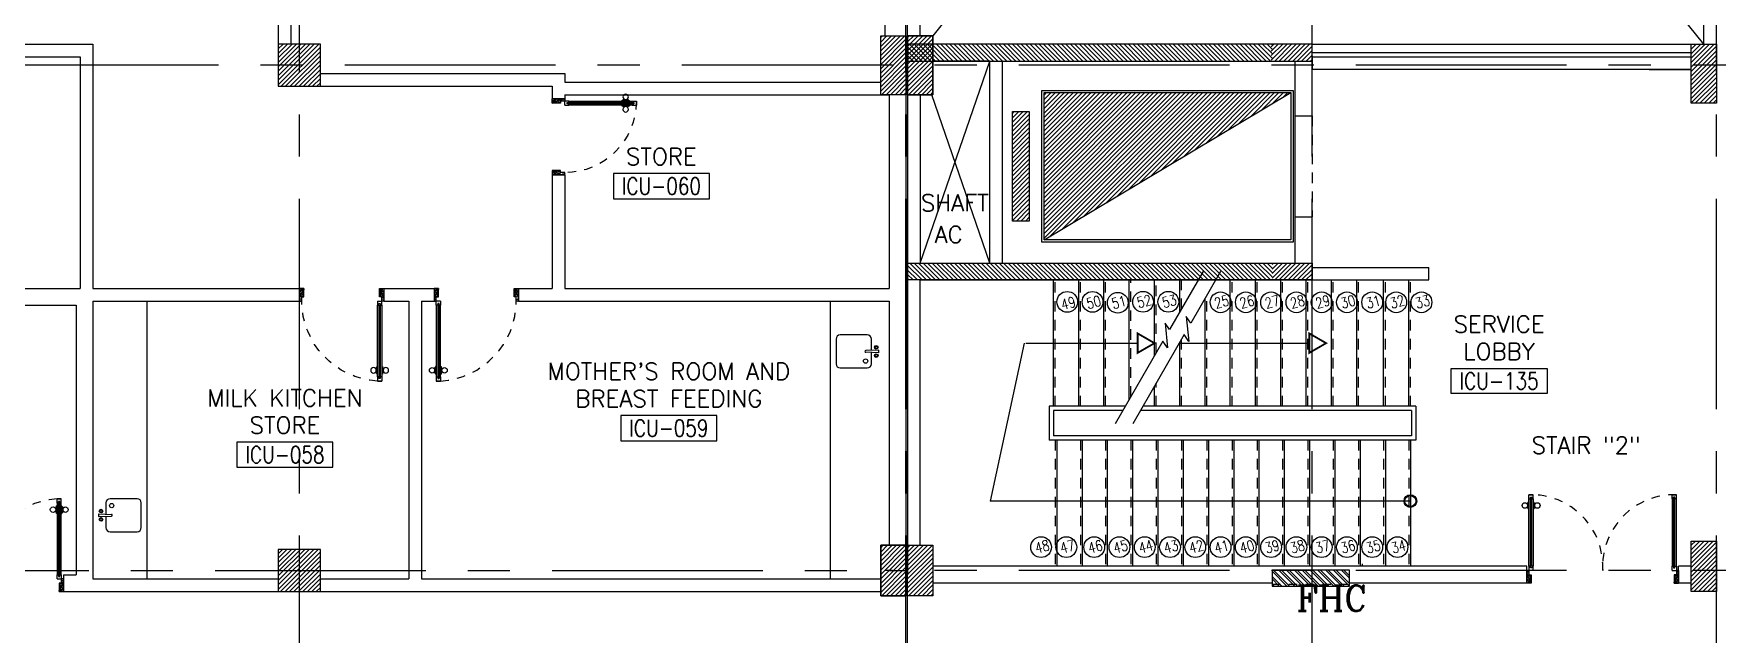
# Model space of a CAD drawing. Extents: x 276011.4 to 276105.3, y 57291.9 to 57371.4.
# Drawn here: x 276042.42 to 276062.41, y 57329.23 to 57336.36 of the extents above; entities that cross this region are included whole.
import ezdxf
from ezdxf.enums import TextEntityAlignment as Align

# ---------------------------------------------------------------- set-up
doc = ezdxf.new("R2010")
doc.units = 0
doc.header["$MEASUREMENT"] = 0
for name, pattern in [('CENTERX2', [4, 2.5, -0.5, 0.5, -0.5]), ('HIDDEN', [0.375, 0.25, -0.125]), ('HIDDEN2', [0.1875, 0.125, -0.0625])]:
    doc.linetypes.add(name, pattern=pattern)
doc.layers.get('0').update_dxf_attribs({"color": 11, "linetype": 'CONTINUOUS'})
for name, color, linetype in [('AXES', 11, 'CENTERX2'), ('COL', 11, 'CONTINUOUS'), ('DOOR', 11, 'CONTINUOUS'), ('FHC', 11, 'CONTINUOUS'), ('HAT', 11, 'CONTINUOUS'), ('HIDDEN', 11, 'HIDDEN2'), ('INSUL', 11, 'CONTINUOUS'), ('LIFTS', 11, 'CONTINUOUS'), ('NON-MEDICAL', 11, 'CONTINUOUS'), ('RM-BOX', 11, 'CONTINUOUS'), ('RM-NAME', 11, 'CONTINUOUS'), ('RM-NO', 11, 'CONTINUOUS'), ('ROOF', 11, 'CONTINUOUS'), ('SHAFT', 11, 'CONTINUOUS'), ('STR', 11, 'CONTINUOUS'), ('WALL', 11, 'CONTINUOUS')]:
    doc.layers.add(name, color=color, linetype=linetype)
doc.styles.add('ROMANC', font='romanc', dxfattribs={"height": 0.1})
doc.styles.add('ROMANS', font='ROMANS.shx', dxfattribs={"width": 0.6})
pattern_1 = [(135, (276353.31168, 57274.97192), (0.0265165043, 0.0265165043), [])]
pattern_2 = [(45, (0, 0), (-0.0265165042945, 0.0265165042945), [])]

# ---------------------------------------------------------------- blocks, each defined once
blk = doc.blocks.new('*X17')
at = {"color": 0}
for p, q in [((84179, 155509), (84660, 155990)), ((84179, 155562), (84607, 155990)), ((84179, 155615), (84554, 155990)), ((84179, 155668), (84501, 155990)), ((84179, 155721), (84448, 155990)), ((84179, 155774), (84395, 155990)), ((84179, 155827), (84342, 155990)), ((84179, 155880), (84289, 155990)), ((84179, 155933), (84236, 155990)), ((84179, 155986), (84183, 155990)), ((84213, 155490), (84679, 155956)), ((84266, 155490), (84679, 155903)), ((84319, 155490), (84679, 155850)), ((84372, 155490), (84679, 155796)), ((84426, 155490), (84679, 155743)), ((84479, 155490), (84679, 155690)), ((84532, 155490), (84679, 155637)), ((84585, 155490), (84679, 155584)), ((84638, 155490), (84679, 155531))]:
    blk.add_line(p, q, dxfattribs=at)
blk = doc.blocks.new('COL50')
at = {"layer": 'COL'}
blk.add_lwpolyline([(-250, 250), (-250, -250), (250, -250), (250, 250)], close=True, dxfattribs=at)
blk = doc.blocks.new('*X19')
at = {"color": 0}
for p, q in [((84179, 149516), (84653, 149990)), ((84179, 149569), (84600, 149990)), ((84179, 149622), (84547, 149990)), ((84179, 149675), (84494, 149990)), ((84179, 149728), (84441, 149990)), ((84179, 149781), (84388, 149990)), ((84179, 149834), (84335, 149990)), ((84179, 149887), (84282, 149990)), ((84179, 149940), (84229, 149990)), ((84206, 149490), (84679, 149963)), ((84259, 149490), (84679, 149910)), ((84312, 149490), (84679, 149857)), ((84365, 149490), (84679, 149804)), ((84418, 149490), (84679, 149751)), ((84471, 149490), (84679, 149698)), ((84524, 149490), (84679, 149645)), ((84577, 149490), (84679, 149592)), ((84630, 149490), (84679, 149539))]:
    blk.add_line(p, q, dxfattribs=at)
blk = doc.blocks.new('RM1')
at = {"layer": 'RM-BOX'}
blk.add_lwpolyline([(570, -200), (-570, -200), (-570, -500), (570, -500)], close=True, dxfattribs=at)
at = {"layer": 'RM-NAME', "style": 'ROMANS'}
for tag, p in [('ROOMNAME1', (0, 324)), ('ROOMNAME2', (0, 0))]:
    blk.add_attdef(tag, text='', height=200, dxfattribs=at).set_placement(p, align=Align.MIDDLE)
at = {"layer": 'RM-NO', "style": 'ROMANS', "width": 0.8}
blk.add_attdef('ROOMNO', text='', height=200, dxfattribs=at).set_placement((0, -350), align=Align.MIDDLE)
blk = doc.blocks.new('A$C272A55A0')
at = {"layer": 'DOOR', "color": 0, "linetype": 'ByBlock'}
for p, q in [((0, 900), (0, 1050)), ((50, 1050), (0, 1050)), ((50, 950), (50, 1050)), ((1750, 950), (1750, 1050)), ((1750, 1050), (1800, 1050)), ((1800, 1050), (1800, 900)), ((0, 900), (25, 900)), ((25, 950), (50, 950)), ((25, 900), (25, 950)), ((75, 900), (25, 900)), ((25, 850), (25, 900)), ((42, 850), (25, 850)), ((58, 870), (42, 870)), ((42, 870), (42, 850)), ((58, 850), (58, 870)), ((75, 850), (58, 850)), ((75, 900), (75, 850)), ((1725, 900), (1775, 900)), ((1725, 900), (1725, 850)), ((1725, 850), (1742, 850)), ((1742, 870), (1758, 870)), ((1742, 850), (1742, 870)), ((1775, 950), (1750, 950)), ((1758, 870), (1758, 850)), ((1758, 850), (1775, 850)), ((1775, 900), (1775, 950)), ((1800, 900), (1775, 900)), ((1775, 850), (1775, 900)), ((25, 50), (42, 50)), ((25, 50), (25, 0)), ((25, 0), (75, 0)), ((75, 0), (25, 0)), ((42, 50), (42, 30)), ((42, 30), (58, 30)), ((58, 50), (75, 50)), ((58, 50), (58, 30)), ((75, 50), (75, 0)), ((1718, 160), (1709, 160)), ((1709, 95), (1709, 160)), ((1718, 95), (1709, 95)), ((1725, 173), (1718, 173)), ((1718, 173), (1718, 83)), ((1718, 95), (1718, 160)), ((1725, 83), (1718, 83)), ((1742, 50), (1725, 50)), ((1725, 50), (1725, 0)), ((1775, 0), (1725, 0)), ((1725, 0), (1775, 0)), ((1742, 50), (1742, 30)), ((1758, 30), (1742, 30)), ((1775, 50), (1758, 50)), ((1758, 50), (1758, 30)), ((1775, 173), (1782, 173)), ((1775, 83), (1782, 83)), ((1775, 50), (1775, 0)), ((1782, 173), (1782, 83)), ((1782, 160), (1791, 160)), ((1782, 95), (1782, 160)), ((1782, 95), (1791, 95)), ((1791, 95), (1791, 160))]:
    blk.add_line(p, q, dxfattribs=at)
at = {"layer": 'DOOR', "color": 9, "linetype": 'ByBlock'}
for p, q in [((50, 1050), (0, 1010)), ((50, 1050), (0, 937)), ((50, 1050), (37, 950)), ((1750, 1050), (1800, 1010)), ((1750, 1050), (1800, 937)), ((1750, 1050), (1763, 950))]:
    blk.add_line(p, q, dxfattribs=at)
at = {"layer": 'DOOR', "linetype": 'ByBlock'}
for p, q in [((25, 850), (25, 50)), ((42, 850), (42, 50)), ((58, 850), (58, 50)), ((75, 50), (75, 850)), ((1725, 50), (1725, 850)), ((1742, 850), (1742, 50)), ((1758, 850), (1758, 50)), ((1775, 850), (1775, 50))]:
    blk.add_line(p, q, dxfattribs=at)
at = {"layer": 'DOOR', "color": 0, "linetype": 'ByBlock'}
for centre in [(1676, 128), (1824, 128)]:
    blk.add_circle(centre, 32.4, dxfattribs=at)
at = {"layer": 'DOOR', "color": 9, "linetype": 'ByBlock'}
for centre, radius, start, end in [((50, 1050), 54.4, 203.2074, 270), ((50, 1050), 34.4, 180, 270), ((50, 1050), 14.4, 180, 270), ((1750, 1050), 14.4, 270, 0), ((1750, 1050), 34.4, 270, 0), ((1750, 1050), 54.4, 270, 336.7926), ((50, 1050), 74.4, 227.7764, 270), ((50, 1050), 94.4, 238.0182, 270), ((50, 1050), 114, 244.0838, 257.3774), ((50, 1050), 134, 248.1598, 259.28), ((50, 1050), 154, 251.1053, 256.2858), ((1750, 1050), 74.4, 270, 312.2236), ((1750, 1050), 94.4, 270, 301.9818), ((1750, 1050), 114, 282.6226, 295.9162), ((1750, 1050), 134, 280.72, 291.8402), ((1750, 1050), 154, 283.7142, 288.8947)]:
    blk.add_arc(centre, radius, start, end, dxfattribs=at)
at = {"layer": 'DOOR', "linetype": 'HIDDEN', "ltscale": 0.5}
for centre, start, end in [((50, 851), 268.3174, 3.2965), ((1750, 851), 176.7035, 271.6826)]:
    blk.add_arc(centre, 851, start, end, dxfattribs=at)
at = {"layer": 'WALL', "linetype": 'ByBlock'}
blk.add_line((1800, 900), (1800, 1050), dxfattribs=at)
blk = doc.blocks.new('DOOR90')
at = {"layer": 'DOOR', "color": 0, "linetype": 'ByBlock'}
for p, q in [((-150, 0), (-150, -25)), ((-150, 0), (0, 0)), ((0, -50), (0, 0)), ((-1000, -25), (-1000, -75)), ((-1000, -75), (-1000, -25)), ((-950, -25), (-1000, -25)), ((-950, -75), (-1000, -75)), ((-970, -42), (-970, -58)), ((-950, -42), (-970, -42)), ((-950, -58), (-970, -58)), ((-950, -25), (-950, -42)), ((-950, -58), (-950, -75)), ((-918, -25), (-918, -18)), ((-828, -18), (-918, -18)), ((-918, -75), (-918, -82)), ((-828, -82), (-918, -82)), ((-905, -18), (-905, -9)), ((-905, -9), (-840, -9)), ((-905, -18), (-840, -18)), ((-905, -82), (-905, -91)), ((-905, -82), (-840, -82)), ((-905, -91), (-840, -91)), ((-840, -18), (-840, -9)), ((-840, -82), (-840, -91)), ((-828, -25), (-828, -18)), ((-828, -75), (-828, -82)), ((-200, -42), (-200, -25)), ((-200, -25), (-150, -25)), ((-180, -42), (-200, -42)), ((-200, -75), (-200, -58)), ((-200, -58), (-180, -58)), ((-150, -75), (-200, -75)), ((-180, -58), (-180, -42)), ((-150, -75), (-150, -25)), ((-150, -25), (-100, -25)), ((-100, -25), (-100, -50)), ((-100, -50), (0, -50)), ((-150, -900), (-150, -875)), ((-150, -875), (-100, -875)), ((0, -900), (-150, -900)), ((-150, -900), (0, -900)), ((-100, -850), (0, -850)), ((-100, -875), (-100, -850)), ((0, -850), (0, -900))]:
    blk.add_line(p, q, dxfattribs=at)
at = {"layer": 'DOOR', "color": 9, "linetype": 'ByBlock'}
for p, q in [((0, -50), (-114, 0)), ((0, -50), (-40, 0)), ((0, -50), (-100, -37)), ((0, -850), (-114, -900)), ((0, -850), (-100, -863)), ((0, -850), (-40, -900))]:
    blk.add_line(p, q, dxfattribs=at)
at = {"layer": 'DOOR', "linetype": 'ByBlock'}
for p, q in [((-200, -25), (-950, -25)), ((-200, -42), (-950, -42)), ((-200, -58), (-950, -58)), ((-950, -75), (-200, -75))]:
    blk.add_line(p, q, dxfattribs=at)
at = {"layer": 'DOOR', "color": 0, "linetype": 'ByBlock'}
for centre in [(-873, 24), (-873, -124)]:
    blk.add_circle(centre, 32.4, dxfattribs=at)
at = {"layer": 'DOOR', "color": 9, "linetype": 'ByBlock'}
for centre, radius, start, end in [((0, -50), 154, 161.1053, 166.2858), ((0, -50), 134, 158.1598, 169.28), ((0, -50), 94.4, 148.0182, 180), ((0, -50), 74.4, 137.7764, 180), ((0, -50), 114, 154.0838, 167.3774), ((0, -50), 54.4, 113.2074, 180), ((0, -50), 34.4, 90, 180), ((0, -50), 14.4, 90, 180), ((0, -850), 154, 193.7142, 198.8947), ((0, -850), 134, 190.72, 201.8402), ((0, -850), 94.4, 180, 211.9818), ((0, -850), 74.4, 180, 222.2236), ((0, -850), 54.4, 180, 246.7926), ((0, -850), 34.4, 180, 270), ((0, -850), 14.4, 180, 270)]:
    blk.add_arc(centre, radius, start, end, dxfattribs=at)
at = {"layer": 'DOOR', "linetype": 'HIDDEN', "ltscale": 0.5}
blk.add_arc((-150, -25), 850, 180, 270, dxfattribs=at)
blk = doc.blocks.new('C5V')
at = {"layer": 'HAT'}
h = blk.add_hatch(dxfattribs=at)
h.set_pattern_fill('ANSI31', color=256, scale=300, style=0)
h.set_pattern_definition([(45, (-249196.182, -54711.005), (-26.5165043, 26.5165043), [])])
h.paths.add_polyline_path([(-20, 600), (-320, 600), (-320, 300), (-20, 300)])
h.paths.add_polyline_path([(-20, 300), (-320, 300), (-320, 0), (-20, 0)])
h = blk.add_hatch(dxfattribs=at)
h.set_pattern_fill('ANSI31', color=256, scale=300, style=0)
h.set_pattern_definition([(45, (-248876.182, -54711.005), (-26.5165043, 26.5165043), [])])
h.paths.add_polyline_path([(300, 600), (0, 600), (0, 300), (300, 300)])
h.paths.add_polyline_path([(300, 300), (0, 300), (0, 0), (300, 0)])
at = {"layer": 'COL'}
for points in [[(-20, 600), (-20, 0), (-320, 0), (-320, 600)], [(300, 600), (300, 0), (0, 0), (0, 600)]]:
    blk.add_lwpolyline(points, close=True, dxfattribs=at)
blk = doc.blocks.new('C11')
at = {"layer": 'HAT'}
h = blk.add_hatch(dxfattribs=at)
h.set_pattern_fill('ANSI31', color=256, scale=300, style=0)
h.set_pattern_definition([(45, (-248556.182, -75061.005), (-26.5165043, 26.5165043), [])])
h.paths.add_polyline_path([(300, 700), (0, 700), (0, 350), (300, 350)])
h.paths.add_polyline_path([(300, 350), (0, 350), (0, 0), (300, 0)])
at = {"layer": 'COL'}
blk.add_lwpolyline([(300, 700), (300, 0), (0, 0), (0, 700)], close=True, dxfattribs=at)
blk = doc.blocks.new('C11D')
at = {"layer": 'COL', "linetype": 'ByBlock'}
for p in [(-320, 0), (0, 0)]:
    blk.add_blockref('C11', p, dxfattribs=at)
blk = doc.blocks.new('DOOR-10')
at = {"layer": 'DOOR', "color": 0, "linetype": 'ByBlock'}
for p, q in [((-83, 1005), (-92, 1005)), ((-92, 1005), (-92, 940)), ((-76, 1018), (-83, 1018)), ((-83, 928), (-83, 1018)), ((-83, 1005), (-83, 940)), ((-26, 1100), (-76, 1100)), ((-76, 1100), (-26, 1100)), ((-76, 1050), (-76, 1100)), ((-59, 1050), (-76, 1050)), ((-43, 1070), (-59, 1070)), ((-59, 1050), (-59, 1070)), ((-43, 1050), (-43, 1070)), ((-26, 1050), (-43, 1050)), ((-26, 1050), (-26, 1100)), ((-26, 1018), (-18, 1018)), ((-18, 928), (-18, 1018)), ((-18, 1005), (-9, 1005)), ((-18, 1005), (-18, 940)), ((-9, 1005), (-9, 940)), ((-83, 940), (-92, 940)), ((-76, 928), (-83, 928)), ((-26, 928), (-18, 928)), ((-18, 940), (-9, 940)), ((-76, 200), (-59, 200)), ((-76, 150), (-76, 200)), ((-59, 200), (-59, 180)), ((-43, 200), (-26, 200)), ((-43, 180), (-43, 200)), ((-26, 200), (-26, 150)), ((-1001, 0), (-1001, 150)), ((-1001, 150), (-976, 150)), ((-1001, 150), (-1001, 0)), ((-951, 0), (-1001, 0)), ((-976, 150), (-976, 100)), ((-976, 100), (-951, 100)), ((-951, 100), (-951, 0)), ((-76, 150), (-26, 150)), ((-59, 180), (-43, 180)), ((-51, 100), (-51, 0)), ((-26, 100), (-51, 100)), ((-51, 0), (-1, 0)), ((-1, 150), (-26, 150)), ((-26, 150), (-26, 100))]:
    blk.add_line(p, q, dxfattribs=at)
at = {"layer": 'DOOR', "linetype": 'ByBlock'}
for p, q in [((-76, 1050), (-76, 200)), ((-59, 200), (-59, 1050)), ((-43, 200), (-43, 1050)), ((-26, 200), (-26, 1050))]:
    blk.add_line(p, q, dxfattribs=at)
at = {"layer": 'DOOR', "color": 9, "linetype": 'ByBlock'}
for p, q in [((-951, 0), (-1001, 114)), ((-951, 0), (-1001, 40)), ((-951, 0), (-964, 100)), ((-51, 0), (-1, 114)), ((-51, 0), (-37, 100)), ((-51, 0), (-1, 40)), ((-1, 0), (-1, 150))]:
    blk.add_line(p, q, dxfattribs=at)
at = {"layer": 'DOOR', "color": 0, "linetype": 'ByBlock'}
for centre in [(-124, 973), (23, 973)]:
    blk.add_circle(centre, 32.4, dxfattribs=at)
at = {"layer": 'DOOR', "linetype": 'HIDDEN', "ltscale": 0.5}
blk.add_arc((-23, 149), 952, 93.1482, 179.9482, dxfattribs=at)
at = {"layer": 'DOOR', "color": 9, "linetype": 'ByBlock'}
for centre, radius, start, end in [((-951, 0), 154, 103.7142, 108.8947), ((-951, 0), 134, 100.72, 111.8402), ((-951, 0), 94.4, 90, 121.9818), ((-951, 0), 74.4, 90, 132.2236), ((-951, 0), 54.4, 90, 156.7926), ((-951, 0), 34.4, 90, 180), ((-951, 0), 14.4, 90, 180), ((-51, 0), 94.4, 58.0182, 90), ((-51, 0), 74.4, 47.7764, 90), ((-51, 0), 54.4, 23.2074, 90), ((-51, 0), 34.4, 0, 90), ((-51, 0), 14.4, 0, 90), ((-51, 0), 134, 68.1598, 79.28), ((-51, 0), 114, 64.0838, 77.3774), ((-51, 0), 154, 71.1053, 76.2858)]:
    blk.add_arc(centre, radius, start, end, dxfattribs=at)

msp = doc.modelspace()

# ---------------------------------------------------------------- hatches: boundary and pattern name
at = {"layer": 'FHC', "linetype": 'ByBlock', "ltscale": 0.3}
h = msp.add_hatch(dxfattribs=at)
h.set_pattern_fill('ANSI32', color=11, scale=175, style=0)
h.set_pattern_definition([(135, (276290.23668, 57298.74692), (0.046403883, 0.046403883), []), (135, (276290.205745, 57298.74692), (0.046403883, 0.046403883), [])])
h.paths.add_polyline_path([(276057.1205, 57329.7979), (276057.1205, 57329.9879), (276058.0405, 57329.9879), (276058.0405, 57329.7979)])
h.paths.add_polyline_path([(276058.2531, 57329.3768), (276058.2531, 57329.7976), (276057.9906, 57329.7976), (276057.9906, 57329.3768)], flags=9)
at = {"layer": 'HAT'}
h = msp.add_hatch(dxfattribs=at)
h.set_pattern_fill('ANSI31', color=256, scale=0.3, style=0)
h.set_pattern_definition(pattern_1)
h.paths.add_polyline_path([(276057.1205, 57336.2329), (276057.1205, 57336.0329), (276052.7955, 57336.0329), (276052.7955, 57336.2329)])
h = msp.add_hatch(dxfattribs=at)
h.set_pattern_fill('ANSI31', color=256, scale=0.3, style=0)
h.set_pattern_definition(pattern_2)
h.paths.add_polyline_path([(276057.5955, 57336.2329), (276057.1112, 57336.2329), (276057.1112, 57336.0329), (276057.5955, 57336.0329), (276057.5955, 57336.0937)])
h = msp.add_hatch(dxfattribs=at)
h.set_pattern_fill('ANSI31', color=256, scale=0.3, style=0)
h.set_pattern_definition(pattern_2)
h.paths.add_polyline_path([(276055.1955, 57335.6579), (276054.4143, 57335.6579), (276054.4143, 57334.7829), (276055.1955, 57334.7829)])
h.paths.add_polyline_path([(276056.3955, 57335.6579), (276055.1955, 57335.6579), (276055.1955, 57334.7829), (276055.8792, 57334.7829), (276056.3955, 57335.091)])
h.paths.add_polyline_path([(276055.1955, 57334.7829), (276054.4143, 57334.7829), (276054.4143, 57333.9088), (276055.1955, 57334.3749)])
h.paths.add_polyline_path([(276055.8792, 57334.7829), (276055.1955, 57334.7829), (276055.1955, 57334.3749)])
h.paths.add_polyline_path([(276057.3455, 57335.6579), (276056.3955, 57335.6579), (276056.3955, 57335.091)])
h.paths.add_polyline_path([(276056.0342, 57334.6744), (276056.0342, 57334.9915), (276056.2142, 57334.9915), (276056.2142, 57334.6744)], flags=9)
h = msp.add_hatch(dxfattribs=at)
h.set_pattern_fill('ANSI31', color=256, scale=0.3, style=0)
h.set_pattern_definition(pattern_2)
h.paths.add_polyline_path([(276054.2393, 57334.7829), (276054.0393, 57334.7829), (276054.0393, 57334.1329), (276054.2393, 57334.1329)])
h.paths.add_polyline_path([(276054.2393, 57335.4329), (276054.0393, 57335.4329), (276054.0393, 57334.7829), (276054.2393, 57334.7829)])
h = msp.add_hatch(dxfattribs=at)
h.set_pattern_fill('ANSI31', color=256, scale=0.3, style=0)
h.set_pattern_definition(pattern_1)
h.paths.add_polyline_path([(276052.7955, 57333.4329), (276052.7955, 57333.6329), (276057.1205, 57333.6329), (276057.1205, 57333.4329)])
h = msp.add_hatch(dxfattribs=at)
h.set_pattern_fill('ANSI31', color=256, scale=0.3, style=0)
h.set_pattern_definition(pattern_2)
h.paths.add_polyline_path([(276057.5955, 57333.6329), (276057.1221, 57333.6329), (276057.1221, 57333.5829), (276057.5955, 57333.5829)])
h.paths.add_polyline_path([(276057.5955, 57333.5829), (276057.1221, 57333.5829), (276057.1221, 57333.4329), (276057.5955, 57333.4329)])
h = msp.add_hatch(dxfattribs=at)
h.set_pattern_fill('ANSI31', color=256, scale=0.3, style=0)
h.set_pattern_definition([(45, (275761.559317, 57274.97192), (-0.0265165043, 0.0265165043), [])])
h.paths.add_polyline_path([(276062.3955, 57330.3329), (276062.0955, 57330.3329), (276062.0955, 57329.9829), (276062.3955, 57329.9829)])
h.paths.add_polyline_path([(276062.3955, 57329.9829), (276062.0955, 57329.9829), (276062.0955, 57329.7329), (276062.3955, 57329.7329)])

# ---------------------------------------------------------------- linework, layer by layer
at = {"layer": 'AXES'}
for p, q in [((276057.5955, 57291.8986), (276057.5955, 57370.7113)), ((276052.7755, 57291.8986), (276052.7755, 57370.3613)), ((276052.7955, 57291.8986), (276052.7955, 57370.3613)), ((276062.3955, 57291.8986), (276062.3955, 57370.3613)), ((276045.5755, 57291.8986), (276045.5755, 57352.4829)), ((276104.6155, 57335.9829), (276036.5755, 57335.9829)), ((276104.6155, 57335.9829), (276052.5255, 57335.9829)), ((276036.5755, 57329.9829), (276052.7755, 57329.9829)), ((276104.6155, 57329.9829), (276052.5255, 57329.9829))]:
    msp.add_line(p, q, dxfattribs=at)
at = {"layer": 'COL'}
for points in [[(276052.7955, 57336.2329), (276052.7955, 57336.0329), (276057.5955, 57336.0329), (276057.5955, 57336.2329)], [(276057.5955, 57333.4329), (276052.7955, 57333.4329), (276052.7955, 57333.6329), (276057.5955, 57333.6329)], [(276062.3955, 57330.3329), (276062.3955, 57329.7329), (276062.0955, 57329.7329), (276062.0955, 57330.3329)]]:
    msp.add_lwpolyline(points, close=True, dxfattribs=at)
at = {"layer": 'FHC', "color": 250, "linetype": 'HIDDEN', "ltscale": 0.25}
msp.add_line((276057.1205, 57329.8229), (276058.0405, 57329.8229), dxfattribs=at)
at = {"layer": 'FHC', "linetype": 'ByBlock', "ltscale": 0.3}
msp.add_lwpolyline([(276058.0405, 57329.9879), (276057.1205, 57329.9879), (276057.1205, 57329.7979), (276058.0405, 57329.7979)], close=True, dxfattribs=at)
at = {"layer": 'HIDDEN'}
msp.add_line((276057.5955, 57335.3829), (276057.5955, 57334.1829), dxfattribs=at)
at = {"layer": 'INSUL'}
for p, q in [((276057.5955, 57336.1329), (276062.0955, 57336.1329)), ((276057.5955, 57336.0829), (276062.0955, 57336.0829))]:
    msp.add_line(p, q, dxfattribs=at)
at = {"layer": 'LIFTS'}
for p, q in [((276054.3893, 57333.8829), (276054.3893, 57335.6829)), ((276054.3893, 57335.6829), (276057.3705, 57335.6829)), ((276054.4143, 57333.9079), (276054.4143, 57335.6579)), ((276054.4143, 57335.6579), (276057.3455, 57335.6579)), ((276054.4143, 57333.9088), (276057.3455, 57335.6579)), ((276057.3455, 57335.6579), (276057.3455, 57333.9079)), ((276057.3705, 57335.6829), (276057.3705, 57333.8829)), ((276057.3955, 57334.1829), (276057.3955, 57335.3829)), ((276057.3705, 57333.8829), (276054.3893, 57333.8829)), ((276057.3455, 57333.9079), (276054.4143, 57333.9079))]:
    msp.add_line(p, q, dxfattribs=at)
msp.add_lwpolyline([(276054.2393, 57334.1329), (276054.0393, 57334.1329), (276054.0393, 57335.4329), (276054.2393, 57335.4329)], close=True, dxfattribs=at)
at = {"layer": 'NON-MEDICAL'}
for p, q in [((276043.7659, 57333.1829), (276043.7659, 57329.8829)), ((276051.875, 57333.1829), (276051.875, 57329.8829)), ((276051.9453, 57332.7309), (276051.9453, 57332.438)), ((276052.3163, 57332.7808), (276051.9952, 57332.7808)), ((276052.4544, 57332.6005), (276052.2991, 57332.5944)), ((276052.3662, 57332.5944), (276052.3662, 57332.7309)), ((276052.4544, 57332.5684), (276052.4544, 57332.6005)), ((276052.4544, 57332.5684), (276052.2991, 57332.5745)), ((276052.3662, 57332.438), (276052.3662, 57332.5745)), ((276051.9952, 57332.3881), (276052.3163, 57332.3881)), ((276043.6495, 57330.8359), (276043.3284, 57330.8359)), ((276043.1904, 57330.6556), (276043.3456, 57330.6495)), ((276043.1904, 57330.6556), (276043.1904, 57330.6235)), ((276043.1904, 57330.6235), (276043.3456, 57330.6296)), ((276043.2786, 57330.786), (276043.2786, 57330.6495)), ((276043.2786, 57330.6296), (276043.2786, 57330.4931)), ((276043.6994, 57330.4931), (276043.6994, 57330.786)), ((276043.3284, 57330.4432), (276043.6495, 57330.4432))]:
    msp.add_line(p, q, dxfattribs=at)
for centre, radius in [((276052.4233, 57332.6342), 0.0217), ((276052.4233, 57332.6342), 0.014), ((276052.2967, 57332.47), 0.0255), ((276052.4233, 57332.5347), 0.0217), ((276052.4233, 57332.5347), 0.014), ((276043.2214, 57330.6893), 0.0217), ((276043.2214, 57330.5898), 0.0217), ((276043.2214, 57330.6893), 0.014), ((276043.2214, 57330.5898), 0.014), ((276043.348, 57330.754), 0.0255)]:
    msp.add_circle(centre, radius, dxfattribs=at)
for centre, radius, start, end in [((276051.9952, 57332.7309), 0.0499, 90, 180), ((276052.2991, 57332.5844), 0.00997, 90, 270), ((276052.3163, 57332.7309), 0.0499, 0, 90), ((276051.9952, 57332.438), 0.0499, 180, 270), ((276052.3163, 57332.438), 0.0499, 270, 0), ((276043.3284, 57330.786), 0.0499, 90, 180), ((276043.6495, 57330.786), 0.0499, 0, 90), ((276043.3456, 57330.6396), 0.00997, 270, 90), ((276043.3284, 57330.4931), 0.0499, 180, 270), ((276043.6495, 57330.4931), 0.0499, 270, 0)]:
    msp.add_arc(centre, radius, start, end, dxfattribs=at)
at = {"layer": 'ROOF'}
for p, q in [((276052.7955, 57336.2329), (276052.7955, 57347.8829)), ((276052.9455, 57336.3329), (276052.9455, 57347.7829)), ((276062.2455, 57336.2329), (276062.2455, 57347.7829)), ((276062.3955, 57336.2329), (276062.3955, 57347.8829))]:
    msp.add_line(p, q, dxfattribs=at)
at = {"layer": 'SHAFT'}
for p, q in [((276062.2455, 57336.2329), (276052.9455, 57347.7829)), ((276062.2455, 57347.7829), (276053.0955, 57336.3329)), ((276052.9455, 57333.6329), (276053.7705, 57336.0329)), ((276053.7705, 57333.6329), (276053.083, 57335.6329))]:
    msp.add_line(p, q, dxfattribs=at)
at = {"layer": 'STR'}
for p, q in [((276054.5255, 57331.9329), (276054.5255, 57333.4329)), ((276054.8255, 57331.9329), (276054.8255, 57333.4329)), ((276055.1255, 57331.9329), (276055.1255, 57333.4329)), ((276055.4255, 57332.0126), (276055.4255, 57333.4329)), ((276055.7255, 57332.5322), (276055.7255, 57333.4329)), ((276056.3029, 57333.5324), (276055.9053, 57332.8436)), ((276056.0255, 57333.0519), (276056.0255, 57333.4329)), ((276056.51, 57333.5324), (276056.1568, 57332.9206)), ((276056.6255, 57331.9329), (276056.6255, 57333.4329)), ((276056.9255, 57331.9329), (276056.9255, 57333.4329)), ((276057.2255, 57331.9329), (276057.2255, 57333.4329)), ((276057.5255, 57331.9329), (276057.5255, 57333.4329)), ((276057.8255, 57331.9329), (276057.8255, 57333.4329)), ((276058.1255, 57331.9329), (276058.1255, 57333.4329)), ((276058.4455, 57331.9329), (276058.4455, 57333.4329)), ((276058.7455, 57331.9329), (276058.7455, 57333.4329)), ((276056.3255, 57331.9329), (276056.3255, 57333.2128)), ((276054.1791, 57332.6829), (276053.7755, 57330.8079)), ((276054.1991, 57332.6829), (276055.5255, 57332.6829)), ((276055.8264, 57332.707), (276055.2596, 57331.7253)), ((276056.0779, 57332.784), (276055.4666, 57331.7253)), ((276056.0255, 57331.9329), (276056.0255, 57332.6932)), ((276056.0255, 57332.6829), (276057.5628, 57332.6829)), ((276055.7255, 57331.9329), (276055.7255, 57332.1736)), ((276054.4755, 57331.9329), (276054.4755, 57331.5329)), ((276055.3795, 57331.9329), (276054.4755, 57331.9329)), ((276054.5255, 57331.8829), (276054.5255, 57331.5829)), ((276055.3506, 57331.8829), (276054.5255, 57331.8829)), ((276058.7755, 57331.8829), (276055.5577, 57331.8829)), ((276058.8255, 57331.9329), (276055.5865, 57331.9329)), ((276058.7755, 57331.8829), (276058.7755, 57331.5829)), ((276058.8255, 57331.9329), (276058.8255, 57331.5329)), ((276058.8255, 57331.5329), (276054.4755, 57331.5329)), ((276058.7755, 57331.5829), (276054.5255, 57331.5829)), ((276054.5655, 57331.5329), (276054.5655, 57330.0329)), ((276054.8655, 57331.5329), (276054.8655, 57330.0329)), ((276055.1655, 57331.5329), (276055.1655, 57330.0329)), ((276055.4655, 57331.5329), (276055.4655, 57330.0329)), ((276055.7655, 57331.5329), (276055.7655, 57330.0329)), ((276056.0655, 57331.5329), (276056.0655, 57330.0329)), ((276056.3655, 57331.5329), (276056.3655, 57330.0329)), ((276056.6655, 57331.5329), (276056.6655, 57330.0329)), ((276056.9655, 57331.5329), (276056.9655, 57330.0329)), ((276056.9655, 57331.5329), (276056.9655, 57330.0329)), ((276057.2655, 57331.5329), (276057.2655, 57330.0329)), ((276057.5655, 57331.5329), (276057.5655, 57330.0329)), ((276057.8655, 57331.5329), (276057.8655, 57330.0329)), ((276058.1655, 57331.5329), (276058.1655, 57330.0329)), ((276058.4655, 57331.5329), (276058.4655, 57330.0329)), ((276058.7655, 57331.5329), (276058.7655, 57330.0329)), ((276058.7626, 57330.8079), (276053.7755, 57330.8079))]:
    msp.add_line(p, q, dxfattribs=at)
at = {"layer": 'STR', "linetype": 'HIDDEN2'}
for p, q in [((276054.5455, 57331.9329), (276054.5455, 57333.4329)), ((276054.8455, 57331.9329), (276054.8455, 57333.4329)), ((276055.1455, 57331.9329), (276055.1455, 57333.4329)), ((276055.4455, 57332.0473), (276055.4455, 57333.4329)), ((276055.7455, 57332.5669), (276055.7455, 57333.4329)), ((276056.0455, 57333.0865), (276056.0455, 57333.4329)), ((276056.6455, 57331.9329), (276056.6455, 57333.4329)), ((276056.9455, 57331.9329), (276056.9455, 57333.4329)), ((276057.2455, 57331.9329), (276057.2455, 57333.4329)), ((276057.5455, 57331.9329), (276057.5455, 57333.4329)), ((276057.8455, 57331.9329), (276057.8455, 57333.4329)), ((276058.1455, 57331.9329), (276058.1455, 57333.4329)), ((276058.4655, 57331.9329), (276058.4655, 57333.4329)), ((276058.7655, 57331.9329), (276058.7655, 57333.4329)), ((276056.3455, 57331.9329), (276056.3455, 57333.2475)), ((276056.0455, 57331.9329), (276056.0455, 57332.7279)), ((276055.7455, 57331.9329), (276055.7455, 57332.2083)), ((276054.5455, 57331.5329), (276054.5455, 57330.0329)), ((276054.8455, 57331.5329), (276054.8455, 57330.0329)), ((276055.1455, 57331.5329), (276055.1455, 57330.0329)), ((276055.4455, 57331.5329), (276055.4455, 57330.0329)), ((276055.7455, 57331.5329), (276055.7455, 57330.0329)), ((276056.0455, 57331.5329), (276056.0455, 57330.0329)), ((276056.3455, 57331.5329), (276056.3455, 57330.0329)), ((276056.6455, 57331.5329), (276056.6455, 57330.0329)), ((276056.9455, 57331.5329), (276056.9455, 57330.0329)), ((276056.9455, 57331.5329), (276056.9455, 57330.0329)), ((276057.2455, 57331.5329), (276057.2455, 57330.0329)), ((276057.5455, 57331.5329), (276057.5455, 57330.0329)), ((276057.8455, 57331.5329), (276057.8455, 57330.0329)), ((276058.1455, 57331.5329), (276058.1455, 57330.0329)), ((276058.4455, 57331.5329), (276058.4455, 57330.0329)), ((276058.7455, 57331.5329), (276058.7455, 57330.0329))]:
    msp.add_line(p, q, dxfattribs=at)
at = {"layer": 'STR'}
for points in [[(276056.1568, 57332.9206), (276056.102, 57332.9981), (276056.1313, 57332.7037), (276056.0779, 57332.784)], [(276055.9053, 57332.8436), (276055.8505, 57332.9211), (276055.8798, 57332.6267), (276055.8264, 57332.707)]]:
    msp.add_lwpolyline(points, dxfattribs=at)
at = {"layer": 'STR', "const_width": 0.0215}
for points in [[(276055.5255, 57332.5675), (276055.5255, 57332.7984), (276055.7255, 57332.6829)], [(276057.5628, 57332.5675), (276057.5628, 57332.7984), (276057.7628, 57332.6829)]]:
    msp.add_lwpolyline(points, close=True, dxfattribs=at)
at = {"layer": 'STR', "color": 11}
for centre in [(276054.6898, 57333.1735), (276054.9898, 57333.1735), (276055.2898, 57333.1625), (276055.5898, 57333.174), (276055.8898, 57333.174), (276056.5098, 57333.1677), (276056.8098, 57333.1677), (276057.1098, 57333.1677), (276057.4098, 57333.1677), (276057.7098, 57333.1677), (276058.0098, 57333.1677), (276058.3098, 57333.1677), (276058.5946, 57333.1677), (276058.8946, 57333.1677), (276054.3793, 57330.2605), (276054.6793, 57330.2605), (276055.0096, 57330.2605), (276055.3096, 57330.2605), (276055.6096, 57330.2605), (276055.9096, 57330.2605), (276056.2096, 57330.2605), (276056.5096, 57330.2605), (276056.8096, 57330.2605), (276057.1096, 57330.2605), (276057.4096, 57330.2605), (276057.7096, 57330.2605), (276058.0096, 57330.2605), (276058.3096, 57330.2605), (276058.6096, 57330.2605)]:
    msp.add_circle(centre, 0.1232, dxfattribs=at)
at = {"layer": 'STR'}
for radius in [0.075, 0.065]:
    msp.add_circle((276058.7626, 57330.8079), radius, dxfattribs=at)
at = {"layer": 'WALL', "linetype": 'ByBlock'}
for p, q in [((276045.3255, 57336.7204), (276045.3255, 57335.7329)), ((276045.4755, 57336.7204), (276045.4755, 57336.2329)), ((276052.5255, 57336.7079), (276052.5255, 57336.3329)), ((276041.9005, 57336.2329), (276043.1255, 57336.2329)), ((276043.1255, 57336.2329), (276043.1255, 57333.3329)), ((276041.9005, 57336.0829), (276042.9755, 57336.0829)), ((276042.9755, 57336.0829), (276042.9755, 57333.3329)), ((276045.8255, 57335.8829), (276048.7255, 57335.8829)), ((276048.7255, 57335.8829), (276048.7255, 57335.7829)), ((276045.4755, 57335.7329), (276048.5755, 57335.7329)), ((276048.5755, 57335.7329), (276048.5755, 57335.5829)), ((276048.7255, 57335.7829), (276052.4755, 57335.7829)), ((276048.7255, 57335.6329), (276052.5755, 57335.6329)), ((276048.7255, 57335.6329), (276048.7255, 57335.5829)), ((276048.5755, 57335.5829), (276048.7255, 57335.5829)), ((276048.5755, 57334.6829), (276048.7255, 57334.6829)), ((276048.5755, 57334.6829), (276048.5755, 57333.3329)), ((276048.7255, 57334.6829), (276048.7255, 57333.3329)), ((276040.7005, 57333.3329), (276042.9755, 57333.3329)), ((276043.1255, 57333.3329), (276045.5788, 57333.3329)), ((276045.5788, 57333.3329), (276045.5788, 57333.1829)), ((276046.5788, 57333.3329), (276046.5788, 57333.1829)), ((276046.5788, 57333.3329), (276047.1755, 57333.3329)), ((276047.1755, 57333.3329), (276047.1755, 57333.1829)), ((276048.1755, 57333.3329), (276048.1755, 57333.1829)), ((276048.1755, 57333.3329), (276048.5755, 57333.3329)), ((276048.7255, 57333.3329), (276052.5755, 57333.3329)), ((276038.3255, 57333.1329), (276042.9255, 57333.1329)), ((276042.9255, 57333.1329), (276042.9255, 57329.9329)), ((276043.1255, 57333.1829), (276045.5788, 57333.1829)), ((276043.1255, 57333.1829), (276043.1255, 57329.8829)), ((276046.5788, 57333.1829), (276046.8755, 57333.1829)), ((276046.8755, 57333.1829), (276046.8755, 57329.8829)), ((276047.0255, 57333.1829), (276047.0255, 57329.8829)), ((276047.0255, 57333.1829), (276047.1755, 57333.1829)), ((276048.1755, 57333.1829), (276052.5755, 57333.1829)), ((276052.7755, 57330.2329), (276052.7755, 57329.7329)), ((276042.7755, 57329.9329), (276042.9255, 57329.9329)), ((276043.1255, 57329.8829), (276045.3255, 57329.8829)), ((276045.8255, 57329.8829), (276046.8755, 57329.8829)), ((276047.0255, 57329.8829), (276052.4755, 57329.8829)), ((276042.7755, 57329.7329), (276045.3255, 57329.7329)), ((276045.3255, 57329.7329), (276052.4755, 57329.7329))]:
    msp.add_line(p, q, dxfattribs=at)
at = {"layer": 'WALL', "linetype": 'ByBlock', "ltscale": 0.3}
for p, q in [((276053.0955, 57336.3329), (276052.7955, 57336.3329)), ((276052.7955, 57336.3329), (276052.7955, 57335.6329)), ((276053.0955, 57335.6329), (276053.0955, 57336.3329)), ((276057.5955, 57336.0937), (276057.5955, 57335.9329)), ((276052.7955, 57335.6329), (276053.0955, 57335.6329)), ((276058.9825, 57333.4329), (276058.9825, 57333.5829))]:
    msp.add_line(p, q, dxfattribs=at)
at = {"layer": 'WALL'}
for p, q in [((276057.5955, 57336.2329), (276062.0955, 57336.2329)), ((276052.7955, 57336.0329), (276052.7955, 57329.9329)), ((276053.7705, 57333.6329), (276053.7705, 57336.0329)), ((276053.9205, 57333.6329), (276053.9205, 57336.0329)), ((276057.3955, 57335.3829), (276057.3955, 57336.0329)), ((276057.5955, 57335.3829), (276057.5955, 57335.9329)), ((276062.0955, 57335.9329), (276057.5955, 57335.9329)), ((276061.5955, 57335.9329), (276062.0955, 57335.9329)), ((276052.5755, 57335.6329), (276052.5755, 57333.3329)), ((276052.7755, 57335.6329), (276052.7755, 57330.0329)), ((276052.9455, 57335.6329), (276052.9455, 57333.6329)), ((276057.3955, 57335.3829), (276057.5955, 57335.3829)), ((276057.3955, 57333.6329), (276057.3955, 57334.1829)), ((276057.3955, 57334.1829), (276057.5955, 57334.1829)), ((276057.5955, 57333.5829), (276057.5955, 57334.1829)), ((276052.9455, 57330.2829), (276052.9455, 57333.4329)), ((276052.9455, 57333.4329), (276058.9825, 57333.4329)), ((276057.5955, 57333.5829), (276058.9825, 57333.5829)), ((276052.5755, 57333.1829), (276052.5755, 57330.2829)), ((276060.1455, 57330.0329), (276053.0955, 57330.0329)), ((276060.1455, 57329.8329), (276060.1455, 57330.0329)), ((276061.9455, 57329.8329), (276061.9455, 57330.0329)), ((276062.0955, 57330.0329), (276061.9455, 57330.0329)), ((276042.7755, 57329.9329), (276042.7755, 57329.7329)), ((276057.1205, 57329.8329), (276053.0955, 57329.8329)), ((276057.1205, 57329.9879), (276057.1205, 57329.8206)), ((276058.0405, 57329.8219), (276058.0405, 57329.9869)), ((276060.1455, 57329.8329), (276058.0405, 57329.8329)), ((276062.0955, 57329.8329), (276061.9455, 57329.8329))]:
    msp.add_line(p, q, dxfattribs=at)
at = {"layer": 'WALL', "color": 9, "linetype": 'ByBlock'}
msp.add_line((276058.1953, 57330.0329), (276058.1953, 57330.0642), dxfattribs=at)
at = {"layer": 'WALL', "linetype": 'ByBlock', "ltscale": 0.3}
for points in [[(276045.8255, 57336.2329), (276045.3255, 57336.2329), (276045.3255, 57335.7329), (276045.8255, 57335.7329)], [(276052.7755, 57335.6329), (276052.4755, 57335.6329), (276052.4755, 57336.3329), (276052.7755, 57336.3329)], [(276045.8255, 57330.2329), (276045.3255, 57330.2329), (276045.3255, 57329.7329), (276045.8255, 57329.7329)], [(276052.4755, 57329.6829), (276052.7755, 57329.6829), (276052.7755, 57330.2829), (276052.4755, 57330.2829)], [(276052.7955, 57330.2829), (276053.0955, 57330.2829), (276053.0955, 57329.6829), (276052.7955, 57329.6829)]]:
    msp.add_lwpolyline(points, close=True, dxfattribs=at)
msp.add_lwpolyline([(276052.9455, 57335.6329), (276052.9455, 57333.6329), (276053.7705, 57333.6329), (276053.7705, 57336.0329), (276053.0955, 57336.0329)], dxfattribs=at)

# ---------------------------------------------------------------- block references
at = {"layer": 'COL', "xscale": 0.001, "yscale": 0.001, "zscale": 0.001}
for p in [(276045.5755, 57335.9829), (276045.5755, 57329.9829)]:
    msp.add_blockref('COL50', p, dxfattribs=at)
at = {"layer": 'COL', "linetype": 'ByBlock', "xscale": 0.001, "yscale": 0.001, "zscale": 0.001}
for name, p in [('C11D', (276052.7955, 57335.6329)), ('C11', (276062.0955, 57335.5329)), ('C5V', (276052.7955, 57329.6829))]:
    msp.add_blockref(name, p, dxfattribs=at)
at = {"layer": 'DOOR', "color": 0, "linetype": 'ByBlock', "yscale": 0.001, "zscale": 0.001}
for name, p, xscale in [('DOOR90', (276048.5755, 57335.5829), -0.001), ('DOOR-10', (276042.7762, 57329.7329), 0.001)]:
    msp.add_blockref(name, p, dxfattribs=dict(at, xscale=xscale))
at = {"layer": 'DOOR', "color": 0, "linetype": 'ByBlock', "yscale": 0.001, "zscale": 0.001, "rotation": 180}
for name, p, xscale in [('DOOR-10', (276046.5795, 57333.3329), -0.001), ('DOOR-10', (276047.1748, 57333.3329), 0.001), ('A$C272A55A0', (276061.9455, 57330.8833), 0.001)]:
    msp.add_blockref(name, p, dxfattribs=dict(at, xscale=xscale))
at = {"layer": 'HAT', "xscale": 0.001, "yscale": 0.001, "zscale": 0.001}
for name in ['*X17', '*X19']:
    msp.add_blockref(name, (275961.1463, 57180.2432), dxfattribs=at)
at = {"layer": 'RM-NAME', "xscale": 0.001, "yscale": 0.001, "zscale": 0.001}
for p, values in [((276049.8725, 57334.8981), {'ROOMNO': 'ICU-060', 'ROOMNAME2': 'STORE'}), ((276049.9615, 57332.0242), {'ROOMNO': 'ICU-059', 'ROOMNAME2': 'BREAST FEEDING', 'ROOMNAME1': "MOTHER'S ROOM AND"}), ((276045.4046, 57331.7086), {'ROOMNO': 'ICU-058', 'ROOMNAME2': 'STORE', 'ROOMNAME1': 'MILK KITCHEN'})]:
    msp.add_blockref('RM1', p, dxfattribs=at).add_auto_attribs(values)
at = {"layer": 'RM-NAME'}
ref = msp.add_blockref('RM1', (276059.8155, 57332.5836), dxfattribs=dict(at, xscale=-0.001, yscale=0.001, zscale=0.001))
ref.add_attrib('ROOMNO', 'ICU-135', dxfattribs={"layer": 'RM-NO', "height": 0.2, "style": 'ROMANS', "width": 0.8}).set_placement((276059.8155, 57332.2336), align=Align.MIDDLE)
ref.add_attrib('ROOMNAME2', 'LOBBY', dxfattribs={"height": 0.2, "style": 'ROMANS'}).set_placement((276059.8155, 57332.5836), align=Align.MIDDLE)
ref.add_attrib('ROOMNAME1', 'SERVICE', dxfattribs={"height": 0.2, "style": 'ROMANS'}).set_placement((276059.8155, 57332.9075), align=Align.MIDDLE)

# ---------------------------------------------------------------- texts
at = {"layer": 'RM-NAME', "style": 'ROMANS'}
for s, p in [('SHAFT', (276053.3554, 57334.3486)), ('AC', (276053.2831, 57333.9738)), ('STAIR "2"', (276060.8483, 57331.4705))]:
    msp.add_text(s, height=0.2, dxfattribs=at).set_placement(p, align=Align.MIDDLE)
at = {"layer": 'RM-NAME', "style": 'ROMANC'}
msp.add_text('FHC', height=0.3, dxfattribs=at).set_placement((276057.4107, 57329.5039))
at = {"layer": 'STR', "color": 9, "style": 'ROMANS', "width": 0.8}
for s, p in [('49', (276054.7027, 57333.1574)), ('50', (276055.0027, 57333.1689)), ('51', (276055.3027, 57333.1689)), ('52', (276055.6027, 57333.1804)), ('53', (276055.9027, 57333.1804)), ('25', (276056.5227, 57333.1742)), ('26', (276056.8227, 57333.1742)), ('27', (276057.1227, 57333.1742)), ('28', (276057.4227, 57333.1742)), ('29', (276057.7227, 57333.1742)), ('30', (276058.0227, 57333.1742)), ('31', (276058.3227, 57333.1742)), ('32', (276058.6075, 57333.1742)), ('33', (276058.9075, 57333.1742)), ('48', (276054.3922, 57330.2669)), ('47', (276054.6922, 57330.2669)), ('46', (276055.0225, 57330.2669)), ('45', (276055.3225, 57330.2669)), ('44', (276055.6225, 57330.2669)), ('43', (276055.9225, 57330.2669)), ('42', (276056.2225, 57330.2669)), ('41', (276056.5225, 57330.2669)), ('40', (276056.8225, 57330.2669)), ('39', (276057.1225, 57330.2669)), ('38', (276057.4225, 57330.2669)), ('37', (276057.7225, 57330.2669)), ('36', (276058.0225, 57330.2669)), ('35', (276058.3225, 57330.2669)), ('34', (276058.6225, 57330.2669))]:
    msp.add_text(s, height=0.125, rotation=15, dxfattribs=at).set_placement(p, align=Align.MIDDLE)

doc.saveas('drawing.dxf')
